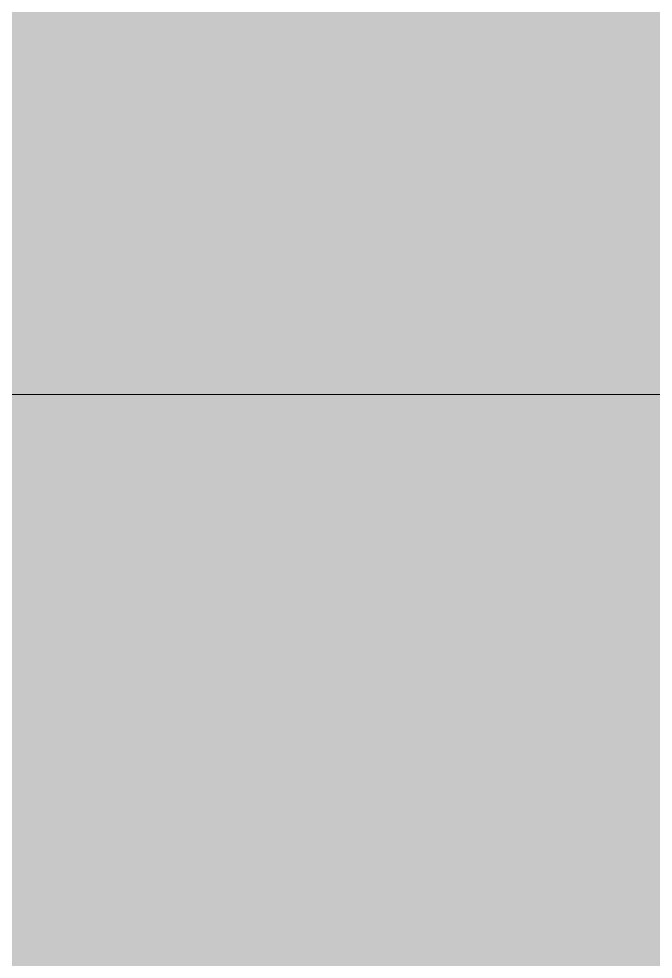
# Model space of a CAD drawing. Header units: inches. Extents: x 1750 to 8392, y -297 to 660.
# Drawn here: x 2255.533 to 2256.065, y 160.249 to 161.037 of the extents above; entities that cross this region are included whole.
import ezdxf

# ---------------------------------------------------------------- set-up
doc = ezdxf.new("R2010")
doc.units = ezdxf.units.IN
doc.header["$MEASUREMENT"] = 0
for name, color, linetype, lineweight in [('A-DOOR-3', 31, 'Continuous', 9), ('A-DOOR-FRAM', 31, 'Continuous', 9), ('A-FLOR-HRAL', 11, 'Continuous', 9)]:
    doc.layers.add(name, color=color, linetype=linetype, lineweight=lineweight)

# ---------------------------------------------------------------- blocks, each defined once
blk = doc.blocks.new('Door-Inswing-Andersen-400_Series-Single - 3_ 0-1_8_ x custom height - _1st _ 2nd floor-2652130-BUILDING ELEVATION - EAST')
at = {"layer": 'A-DOOR-FRAM'}
h = blk.add_hatch(color=256, dxfattribs=at)
h.paths.add_polyline_path([(2256.09249, 139.14844), (2256.09249, 141.35426), (2255.06124, 141.35426), (2255.08573, 139.14844), (2255.81124, 139.14844)], flags=0)
h.paths.add_polyline_path([(2291.18624, 139.14844), (2291.18624, 141.35426), (2290.15499, 141.35426), (2290.15499, 139.14844), (2291.16175, 139.14844)], flags=0)
h.paths.add_polyline_path([(2291.18624, 142.30078), (2291.18624, 144.5027), (2290.15499, 144.5027), (2290.15499, 142.30078), (2291.12581, 142.30078)], flags=0)
h.paths.add_polyline_path([(2255.06124, 142.30078), (2256.09249, 142.30078), (2256.09249, 144.5027), (2255.06124, 144.5027), (2255.06124, 144.08985)], flags=0)
h.paths.add_polyline_path([(2291.08992, 145.44922), (2291.18624, 145.44922), (2291.18624, 147.65114), (2290.15499, 147.65114), (2290.15499, 145.44922), (2290.43624, 145.44922)], flags=0)
h.paths.add_polyline_path([(2255.06124, 145.44922), (2256.09249, 145.44922), (2256.09249, 147.65114), (2255.06124, 147.65114), (2255.06124, 147.5)], flags=0)
h.paths.add_polyline_path([(2291.18624, 148.59766), (2291.18624, 150.79957), (2290.15499, 150.79957), (2290.15499, 148.59766), (2291.05404, 148.59766)], flags=0)
h.paths.add_polyline_path([(2255.06124, 148.59766), (2256.09249, 148.59766), (2256.09249, 150.79957), (2255.06124, 150.79957), (2255.06124, 149.11448)], flags=0)
h.paths.add_polyline_path([(2290.43624, 151.74609), (2291.18624, 151.74609), (2291.18624, 153.95192), (2290.15499, 153.95192), (2290.15499, 151.74609)], flags=0)
h.paths.add_polyline_path([(2255.81124, 151.74609), (2256.09249, 151.74609), (2256.09249, 153.95192), (2255.06124, 153.95192), (2255.06124, 151.74609), (2255.22933, 151.74609)], flags=0)
h.paths.add_polyline_path([(2290.98221, 154.89844), (2291.18624, 154.89844), (2291.18624, 157.10035), (2290.15499, 157.10035), (2290.15499, 154.89844), (2290.43624, 154.89844)], flags=0)
h.paths.add_polyline_path([(2255.81124, 154.89844), (2256.09249, 154.89844), (2256.09249, 157.10035), (2255.06124, 157.10035), (2255.06124, 154.89844), (2255.26526, 154.89844)], flags=0)
h.paths.add_polyline_path([(2255.30115, 158.04687), (2256.09249, 158.04687), (2256.09249, 160.24879), (2255.06124, 160.24879), (2255.06124, 158.04687)], flags=0)
h.paths.add_polyline_path([(2290.43624, 158.04687), (2291.18624, 158.04687), (2291.18624, 160.24879), (2290.15499, 160.24879), (2290.15499, 158.04687)], flags=0)
h.paths.add_polyline_path([(2255.81124, 161.19531), (2256.09249, 161.19531), (2256.09249, 163.40114), (2255.06124, 163.40114), (2255.06124, 161.19531), (2255.33704, 161.19531)], flags=0)
h.paths.add_polyline_path([(2290.43624, 161.19531), (2291.18624, 161.19531), (2291.18624, 163.40114), (2290.15499, 163.40114), (2290.15499, 161.19531)], flags=0)
h.paths.add_polyline_path([(2256.09249, 164.34766), (2256.09249, 166.54957), (2255.06124, 166.54957), (2255.06124, 164.34766), (2255.81124, 164.34766)], flags=0)
h.paths.add_polyline_path([(2290.8745, 164.34766), (2291.18624, 164.34766), (2291.18624, 166.54957), (2290.15499, 166.54957), (2290.15499, 164.34766), (2290.43624, 164.34766)], flags=0)
h.paths.add_polyline_path([(2290.15499, 167.49609), (2291.18624, 167.49609), (2291.18624, 169.54957), (2290.15499, 169.54957), (2290.15499, 168.02035)], flags=0)
h.paths.add_polyline_path([(2255.81124, 167.49609), (2256.09249, 167.49609), (2256.09249, 169.54957), (2255.06124, 169.54957), (2255.06124, 167.49609), (2255.40886, 167.49609)], flags=0)
h.paths.add_polyline_path([(2256.09249, 170.49609), (2256.09249, 177.15484), (2255.06124, 177.15484), (2255.06124, 170.49609), (2255.81124, 170.49609)], flags=0)
h.paths.add_polyline_path([(2290.15499, 170.49609), (2291.18624, 170.49609), (2291.18624, 177.15484), (2290.15499, 177.15484)], flags=0)
h.paths.add_polyline_path([(2290.43624, 177.75), (2291.18624, 177.75), (2291.18624, 228.5), (2255.06124, 228.5), (2255.06124, 177.75), (2256.09249, 177.75), (2256.13267, 227.46875), (2290.15499, 227.46875), (2290.15499, 177.75)], flags=0)
blk = doc.blocks.new('Railing - Railing-2567109-BUILDING ELEVATION - EAST')
at = {"layer": 'A-FLOR-HRAL'}
h = blk.add_hatch(color=256, dxfattribs=at)
h.paths.add_polyline_path([(2218.78095, 160.72205), (2248.30809, 160.72205), (2248.30809, 161.19531), (2218.44874, 161.19531), (2217.97548, 160.72205)], flags=0)
h.paths.add_polyline_path([(2325.68409, 160.72205), (2326.59263, 160.72205), (2326.59263, 161.19531), (2296.73328, 161.19531), (2296.73328, 160.72205), (2324.89191, 160.72205)], flags=0)
h.paths.add_polyline_path([(2328.247, 160.72205), (2327.77374, 161.19531), (2327.77374, 160.72205)], flags=0)
h.paths.add_polyline_path([(2250.66652, 160.72205), (2295.55218, 160.72205), (2295.55218, 161.19531), (2249.48919, 161.19531), (2249.48919, 160.72205), (2250.42296, 160.72205)], flags=0)
h = blk.add_hatch(color=256, dxfattribs=at)
h.paths.add_polyline_path([(2324.89191, 160.24879), (2326.59263, 160.24879), (2326.59263, 160.72205), (2296.73328, 160.72205), (2296.73328, 160.24879), (2320.70211, 160.24879)], flags=0)
h.paths.add_polyline_path([(2218.44874, 160.24879), (2248.30809, 160.24879), (2248.30809, 160.72205), (2217.97548, 160.72205)], flags=0)
h.paths.add_polyline_path([(2327.77374, 160.24879), (2328.247, 160.72205), (2327.77374, 160.72205)], flags=0)
h.paths.add_polyline_path([(2250.64075, 160.24879), (2295.55218, 160.24879), (2295.55218, 160.72205), (2249.48919, 160.72205), (2249.48919, 160.24879), (2250.42296, 160.24879)], flags=0)
blk.add_line((2295.55218, 160.72205), (2249.48919, 160.72205), dxfattribs=at)

msp = doc.modelspace()

# ---------------------------------------------------------------- block references
at = {"layer": 'A-DOOR-3'}
msp.add_blockref('Door-Inswing-Andersen-400_Series-Single - 3_ 0-1_8_ x custom height - _1st _ 2nd floor-2652130-BUILDING ELEVATION - EAST', (0, 0), dxfattribs=at)
at = {"layer": 'A-FLOR-HRAL'}
msp.add_blockref('Railing - Railing-2567109-BUILDING ELEVATION - EAST', (0, 0), dxfattribs=at)

doc.saveas('drawing.dxf')
